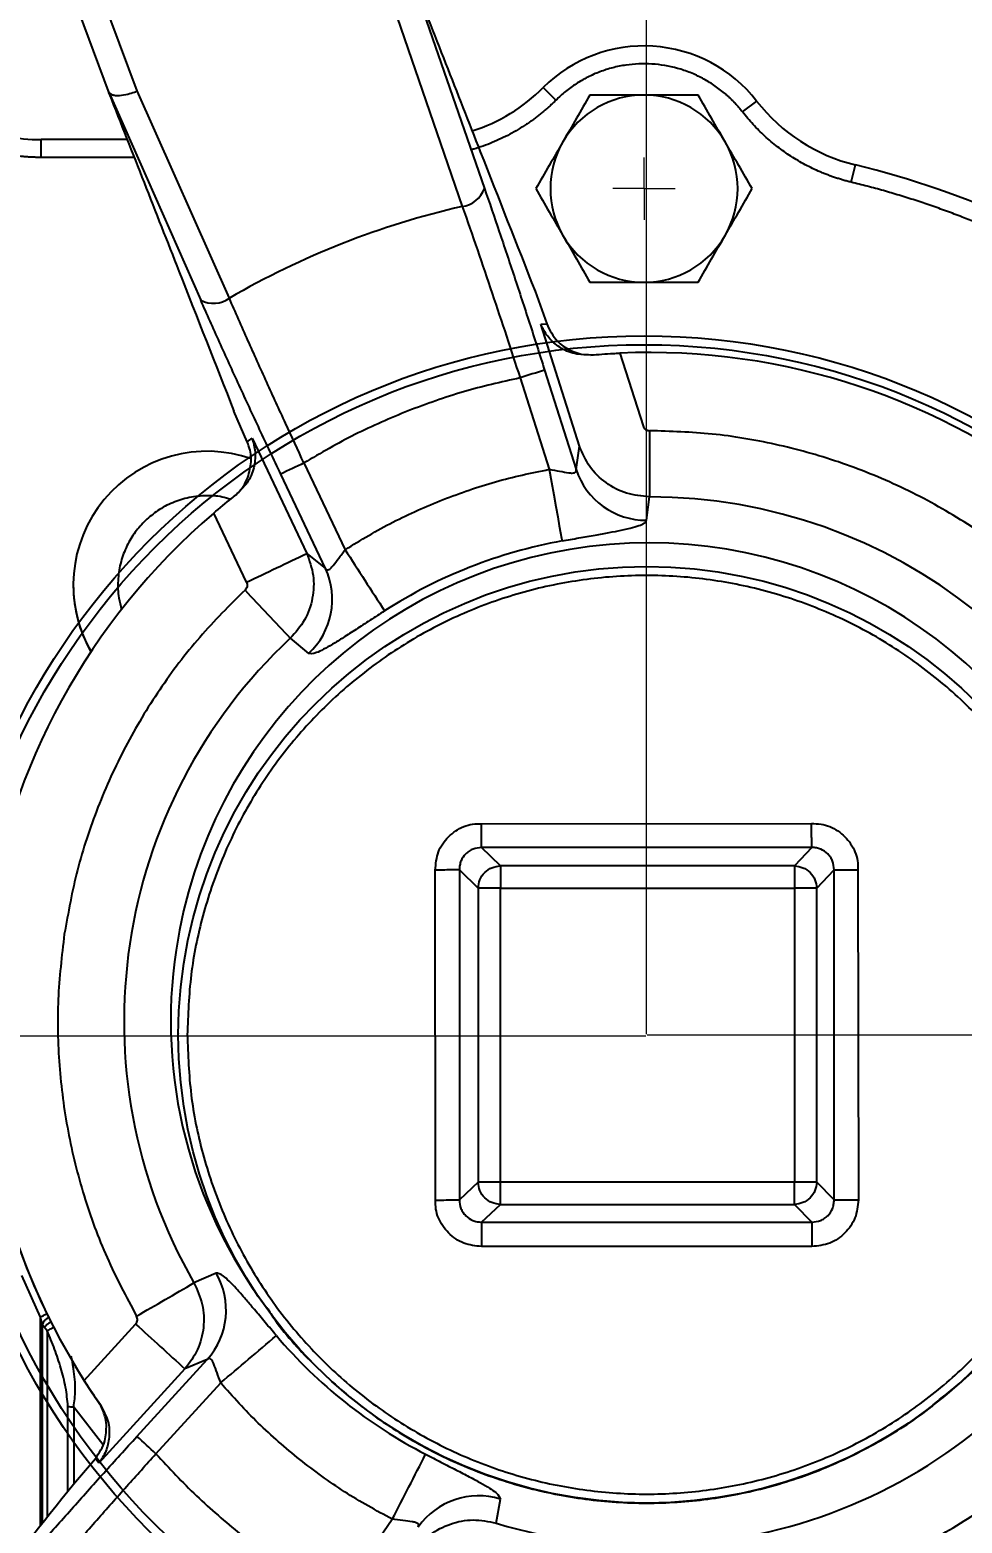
# Model space of a CAD drawing. Header units: millimetres. Extents: x 2136 to 4572, y 748 to 2471.
# Drawn here: x 3046.9 to 3151.4, y 1129.7 to 1297.2 of the extents above; entities that cross this region are included whole.
import ezdxf

# ---------------------------------------------------------------- set-up
doc = ezdxf.new("R2010")
doc.units = ezdxf.units.MM
doc.layers.add('10', color=7, linetype='Continuous', lineweight=0)
doc.layers.add('AM_5', color=3, linetype='Continuous', lineweight=25)
doc.styles.add('SLDTEXTSTYLE1', font='txt.shx', dxfattribs={"width": 0.7, "bigfont": 'gbcbig.shx'})
doc.dimstyles.new('SLDDIMSTYLE12$0', dxfattribs={"dimtxt": 12, "dimasz": 10, "dimexe": 0, "dimexo": 0.0625, "dimgap": 0.875, "dimtad": 1, "dimdec": 1, "dimlfac": 1.8, "dimrnd": 1e-09, "dimzin": 12, "dimdsep": 46, "dimtxsty": 'SLDTEXTSTYLE1', "dimcen": 0.09, "dimdle": 8.16, "dimclrd": 3, "dimclre": 3, "dimadec": 0, "dimazin": 3, "dimtfac": 1, "dimtdec": 1, "dimtofl": 0, "dimtmove": 0, "dimatfit": 3, "dimfxl": 0, "dimfrac": 2, "dimtolj": 1, "dimlwd": 5, "dimlwe": 5, "dimarcsym": 0})
doc.dimstyles.new('SLDDIMSTYLE12$3', dxfattribs={"dimtxt": 12, "dimasz": 10, "dimexe": 0, "dimexo": 0.0625, "dimgap": 0.875, "dimtad": 1, "dimdec": 1, "dimlfac": 1.8, "dimrnd": 1e-09, "dimzin": 12, "dimdsep": 46, "dimtxsty": 'SLDTEXTSTYLE1', "dimcen": 0.09, "dimdle": 8.16, "dimclrd": 3, "dimclre": 3, "dimadec": 0, "dimazin": 3, "dimtfac": 1, "dimtdec": 1, "dimtofl": 0, "dimtmove": 0, "dimatfit": 3, "dimfxl": 0, "dimfrac": 2, "dimtolj": 1, "dimlwd": 5, "dimlwe": 5, "dimarcsym": 0})

# ---------------------------------------------------------------- blocks, each defined once
blk = doc.blocks.new('SW_CENTERMARKSYMBOL_27')
at = {"layer": '10', "color": 0}
for p, q in [((0, 0.5), (0, 0.7)), ((0, 0), (0, 0.5)), ((-0.5, 0), (-0.7, 0)), ((0, 0), (-0.5, 0)), ((0, 0), (0, -0.5)), ((0, 0), (0.5, 0)), ((0.5, 0), (0.7, 0)), ((0, -0.5), (0, -0.7))]:
    blk.add_line(p, q, dxfattribs=at)
blk = doc.blocks.new('*D70')
at = {"layer": 'AM_5', "color": 3, "linetype": 'Continuous', "lineweight": 5, "transparency": 16777216}
for p, q in [((2993.25, 1219.01), (2993.25, 1368.83)), ((3106.03, 1368.83), (3003.25, 1368.83))]:
    blk.add_line(p, q, dxfattribs=at)
at = {"layer": 'AM_5', "color": 3, "lineweight": 5, "transparency": 16777216}
blk.add_line((3116.03, 1184.54), (3116.03, 1368.83), dxfattribs=at)
at = {"layer": 'AM_5', "color": 3, "transparency": 16777216}
for points in [[(3003.25, 1370.49), (3003.25, 1367.16), (2993.25, 1368.83)], [(3106.03, 1370.49), (3106.03, 1367.16), (3116.03, 1368.83)]]:
    blk.add_solid(points, dxfattribs=at)
at = {"layer": 'Defpoints', "color": 0, "transparency": 16777216}
for p in [(2993.25, 1368.83), (2993.25, 1218.94), (3116.03, 1184.48)]:
    blk.add_point(p, dxfattribs=at)
at = {"layer": 'AM_5', "color": 0, "transparency": 16777216, "insert": (3054.64, 1375.7), "char_height": 12, "attachment_point": 5, "style": 'SLDTEXTSTYLE1'}
blk.add_mtext('\\A1;123', dxfattribs=at)
blk = doc.blocks.new('*D71')
at = {"layer": 'AM_5', "color": 3, "lineweight": 5, "transparency": 16777216}
blk.add_line((3116.01, 1184.98), (3116.01, 1368.08), dxfattribs=at)
at = {"layer": 'AM_5', "color": 3, "linetype": 'Continuous', "lineweight": 5, "transparency": 16777216}
for p, q in [((3126.01, 1368.08), (3283.25, 1368.08)), ((3293.25, 1258.77), (3293.25, 1368.08))]:
    blk.add_line(p, q, dxfattribs=at)
at = {"layer": 'AM_5', "color": 3, "transparency": 16777216}
for points in [[(3126.01, 1369.74), (3126.01, 1366.41), (3116.01, 1368.08)], [(3283.25, 1369.74), (3283.25, 1366.41), (3293.25, 1368.08)]]:
    blk.add_solid(points, dxfattribs=at)
at = {"layer": 'Defpoints', "color": 0, "transparency": 16777216}
for p in [(3293.25, 1368.08), (3293.25, 1258.71), (3116.01, 1184.92)]:
    blk.add_point(p, dxfattribs=at)
at = {"layer": 'AM_5', "color": 0, "transparency": 16777216, "insert": (3204.63, 1374.95), "char_height": 12, "attachment_point": 5, "style": 'SLDTEXTSTYLE1'}
blk.add_mtext('\\A1;178', dxfattribs=at)
blk = doc.blocks.new('*D52')
at = {"layer": 'AM_5', "color": 3, "lineweight": 5, "transparency": 16777216}
blk.add_line((3409.23, 1301.92), (3440.47, 1301.92), dxfattribs=at)
at = {"layer": 'AM_5', "color": 3, "linetype": 'Continuous', "lineweight": 5, "transparency": 16777216}
for p, q in [((3440.47, 1291.92), (3440.47, 1194.48)), ((3116.09, 1184.48), (3440.47, 1184.48))]:
    blk.add_line(p, q, dxfattribs=at)
at = {"layer": 'AM_5', "color": 3, "transparency": 16777216}
for points in [[(3438.81, 1291.92), (3442.14, 1291.92), (3440.47, 1301.92)], [(3438.81, 1194.48), (3442.14, 1194.48), (3440.47, 1184.48)]]:
    blk.add_solid(points, dxfattribs=at)
at = {"layer": 'Defpoints', "color": 0, "transparency": 16777216}
for p in [(3409.16, 1301.92), (3116.03, 1184.48), (3440.47, 1184.48)]:
    blk.add_point(p, dxfattribs=at)
at = {"layer": 'AM_5', "color": 0, "transparency": 16777216, "insert": (3433.6, 1243.2), "char_height": 12, "attachment_point": 5, "rotation": 90, "style": 'SLDTEXTSTYLE1'}
blk.add_mtext('\\A1;115', dxfattribs=at)
blk = doc.blocks.new('*D74')
at = {"layer": 'AM_5', "color": 3, "lineweight": 5, "transparency": 16777216}
blk.add_line((3115.95, 1184.34), (2927.96, 1184.34), dxfattribs=at)
at = {"layer": 'AM_5', "color": 3, "linetype": 'Continuous', "lineweight": 5, "transparency": 16777216}
for p, q in [((2927.96, 1174.34), (2927.96, 952.73)), ((3070.2, 942.73), (2927.96, 942.73))]:
    blk.add_line(p, q, dxfattribs=at)
at = {"layer": 'AM_5', "color": 3, "transparency": 16777216}
for points in [[(2926.29, 1174.34), (2929.62, 1174.34), (2927.96, 1184.34)], [(2926.29, 952.73), (2929.62, 952.73), (2927.96, 942.73)]]:
    blk.add_solid(points, dxfattribs=at)
at = {"layer": 'Defpoints', "color": 0, "transparency": 16777216}
for p in [(3116.01, 1184.34), (2927.96, 942.73), (3070.27, 942.73)]:
    blk.add_point(p, dxfattribs=at)
at = {"layer": 'AM_5', "color": 0, "transparency": 16777216, "insert": (2921.08, 1010.01), "char_height": 12, "attachment_point": 5, "rotation": 90, "style": 'SLDTEXTSTYLE1'}
blk.add_mtext('\\A1;245', dxfattribs=at)
blk = doc.blocks.new('*D49')
at = {"layer": 'AM_5', "color": 3, "linetype": 'Continuous', "lineweight": 5, "transparency": 16777216}
blk.add_line((3262.45, 1353.18), (3236.64, 1321.13), dxfattribs=at)
at = {"layer": 'AM_5', "color": 3, "lineweight": 5, "transparency": 16777216}
for p, q in [((3183.23, 1254.93), (3183.41, 1254.93)), ((3183.32, 1254.84), (3183.32, 1255.02))]:
    blk.add_line(p, q, dxfattribs=at)
at = {"layer": 'AM_5', "color": 3, "transparency": 16777216}
blk.add_solid([(3235.34, 1322.18), (3237.93, 1320.09), (3230.36, 1313.34)], dxfattribs=at)
at = {"layer": 'Defpoints', "color": 0, "transparency": 16777216}
for p in [(3230.36, 1313.34), (3136.28, 1196.52)]:
    blk.add_point(p, dxfattribs=at)
at = {"layer": 'AM_5', "color": 0, "transparency": 16777216, "insert": (3247.32, 1345.36), "char_height": 12, "attachment_point": 5, "rotation": 51.1543, "style": 'SLDTEXTSTYLE1'}
blk.add_mtext('\\A1;%%C420', dxfattribs=at)

msp = doc.modelspace()

# ---------------------------------------------------------------- linework, layer by layer
at = {"color": 7, "linetype": 'Continuous', "lineweight": 25}
for p, q in [((3058.924, 1290.309), (3046.987, 1322.31)), ((3046.785, 1314.169), (3055.783, 1289.966)), ((3089.509, 1303.473), (3097.847, 1279.368)), ((3087.071, 1301.399), (3095.358, 1277.356)), ((3055.722, 1290.16), (3066.052, 1266.84)), ((3069.248, 1267.068), (3058.924, 1290.309)), ((3105.851, 1289.267), (3104.439, 1290.684)), ((3126.784, 1287.946), (3128.363, 1289.174)), ((3048.145, 1282.851), (3048.145, 1284.851)), ((3057.793, 1284.851), (3048.145, 1284.851)), ((3058.579, 1282.851), (3048.145, 1282.851)), ((3138.962, 1280.073), (3139.434, 1282.016)), ((3103.52, 1267.861), (3104.825, 1264.18)), ((3104.157, 1264.145), (3104.825, 1264.18)), ((3108.493, 1250.491), (3104.157, 1264.145)), ((3107.803, 1261.078), (3108.693, 1260.806)), ((3108.693, 1260.806), (3108.698, 1260.807)), ((3108.698, 1260.807), (3110.147, 1260.715)), ((3113.034, 1260.907), (3115.628, 1252.742)), ((3101.838, 1258.134), (3105.095, 1247.881)), ((3104.589, 1259.002), (3108.13, 1247.849)), ((3071.256, 1250.951), (3069.759, 1254.403)), ((3071.256, 1250.951), (3071.788, 1251.39)), ((3071.788, 1251.39), (3077.931, 1238.449)), ((3108.13, 1247.849), (3108.493, 1250.491)), ((3077.614, 1248.59), (3082.228, 1238.871)), ((3070.994, 1246.271), (3070.997, 1246.274)), ((3070.997, 1246.274), (3071.324, 1246.963)), ((3080.025, 1236.775), (3075.008, 1247.346)), ((3116.022, 1242.164), (3116.338, 1244.797)), ((3071.168, 1235.224), (3067.494, 1242.963)), ((3077.931, 1238.449), (3080.025, 1236.775)), ((3051.755, 1234.942), (3051.755, 1234.893)), ((3076.077, 1228.934), (3078.131, 1227.235)), ((3097.521, 1208.141), (3134.492, 1208.154)), ((3099.632, 1203.41), (3097.521, 1205.478)), ((3134.555, 1205.478), (3097.521, 1205.478)), ((3134.555, 1205.478), (3132.607, 1203.41)), ((3092.374, 1165.952), (3092.339, 1202.925)), ((3095.035, 1202.991), (3097.145, 1200.924)), ((3095.035, 1202.991), (3095.035, 1165.957)), ((3132.607, 1203.41), (3099.632, 1203.41)), ((3135.096, 1200.924), (3137.04, 1202.987)), ((3137.04, 1165.961), (3137.04, 1202.987)), ((3139.702, 1202.981), (3139.777, 1165.956)), ((3097.145, 1200.924), (3097.145, 1167.949)), ((3099.632, 1167.954), (3099.632, 1200.929)), ((3099.632, 1200.929), (3132.607, 1200.929)), ((3132.607, 1200.929), (3132.607, 1167.954)), ((3135.096, 1167.949), (3135.096, 1200.924)), ((3063.528, 1184.61), (3063.528, 1184.602)), ((3097.145, 1167.949), (3095.035, 1165.957)), ((3132.607, 1167.954), (3099.632, 1167.954)), ((3137.04, 1165.961), (3135.096, 1167.949)), ((3097.526, 1163.473), (3099.632, 1165.46)), ((3099.632, 1165.46), (3132.607, 1165.46)), ((3132.607, 1165.46), (3134.551, 1163.473)), ((3097.526, 1163.473), (3134.551, 1163.473)), ((3134.551, 1160.73), (3097.526, 1160.73)), ((3048.067, 1152.81), (3045.985, 1157.47)), ((3067.755, 1157.76), (3065.282, 1156.656)), ((3048.067, 1152.78), (3048.067, 1152.81)), ((3048.076, 1152.777), (3048.067, 1152.81)), ((3048.515, 1151.664), (3048.317, 1151.945)), ((3052.973, 1145.722), (3058.745, 1152.048)), ((3048.816, 1151.28), (3048.515, 1151.664)), ((3064.275, 1147.017), (3054.621, 1136.439)), ((3058.891, 1139.442), (3066.779, 1148.085)), ((3066.779, 1148.085), (3064.275, 1147.017)), ((3061.023, 1137.502), (3068.275, 1145.449)), ((3055.054, 1138.521), (3051.803, 1142.739)), ((3054.572, 1143.3), (3054.795, 1142.993)), ((3055.352, 1141.508), (3055.349, 1141.511)), ((3055.463, 1140.755), (3055.352, 1141.508)), ((3051.79, 1134.108), (3054.233, 1136.969)), ((3054.621, 1136.439), (3054.233, 1136.969)), ((3099.15, 1129.721), (3099.63, 1132.41)), ((3081.401, 1121.296), (3087.511, 1130.151))]:
    msp.add_line(p, q, dxfattribs=at)
at = {"color": 7, "linetype": 'Continuous', "lineweight": 25, "flags": 128}
for points in [[(3116.349, 1252.211), (3116.347, 1250.876), (3116.345, 1249.585), (3116.343, 1248.378), (3116.341, 1247.294), (3116.34, 1246.367), (3116.339, 1245.628), (3116.338, 1245.099), (3116.338, 1244.797)], [(3105.095, 1247.881), (3105.356, 1246.435), (3105.608, 1245.035), (3105.845, 1243.727), (3106.057, 1242.552), (3106.239, 1241.548), (3106.384, 1240.746), (3106.488, 1240.173), (3106.547, 1239.846)], [(3099.632, 1203.41), (3099.632, 1203.323), (3099.632, 1203.154), (3099.632, 1202.911), (3099.632, 1202.601), (3099.632, 1202.235), (3099.632, 1201.825), (3099.632, 1201.385), (3099.632, 1200.929)], [(3132.607, 1203.41), (3132.607, 1203.323), (3132.607, 1203.154), (3132.607, 1202.911), (3132.607, 1202.601), (3132.607, 1202.235), (3132.607, 1201.825), (3132.607, 1201.385), (3132.607, 1200.929)], [(3099.632, 1165.46), (3099.632, 1165.547), (3099.632, 1165.716), (3099.632, 1165.96), (3099.632, 1166.271), (3099.632, 1166.639), (3099.632, 1167.052), (3099.632, 1167.495), (3099.632, 1167.954)], [(3132.607, 1165.46), (3132.607, 1165.547), (3132.607, 1165.716), (3132.607, 1165.96), (3132.607, 1166.271), (3132.607, 1166.639), (3132.607, 1167.052), (3132.607, 1167.495), (3132.607, 1167.954)], [(3097.526, 1163.473), (3097.526, 1163.377), (3097.526, 1163.192), (3097.526, 1162.924), (3097.526, 1162.581), (3097.526, 1162.176), (3097.526, 1161.722), (3097.526, 1161.234), (3097.526, 1160.73)], [(3134.551, 1163.473), (3134.551, 1163.377), (3134.551, 1163.192), (3134.551, 1162.924), (3134.551, 1162.581), (3134.551, 1162.176), (3134.551, 1161.722), (3134.551, 1161.234), (3134.551, 1160.73)], [(3048.067, 1129.452), (3048.067, 1133.044), (3048.067, 1138.096), (3048.067, 1143.085), (3048.067, 1147.988), (3048.067, 1152.78)], [(3048.317, 1129.765), (3048.317, 1132.493), (3048.317, 1137.466), (3048.317, 1142.382), (3048.317, 1147.216), (3048.317, 1151.945)], [(3048.816, 1151.28), (3048.816, 1146.388), (3048.816, 1141.386), (3048.816, 1136.301), (3048.816, 1131.159), (3048.816, 1130.384)], [(3051.149, 1133.323), (3051.149, 1137.879), (3051.149, 1142.812)], [(3051.803, 1142.739), (3051.803, 1137.828), (3051.803, 1134.134)]]:
    msp.add_lwpolyline(points, dxfattribs=at)
at = {"color": 7, "linetype": 'Continuous', "lineweight": 25}
for centre, radius in [((3115.733, 1184.351), 78.5), ((3115.733, 1184.351), 77.5), ((3116.028, 1184.477), 52.5)]:
    msp.add_circle(centre, radius, dxfattribs=at)
for centre, radius, start, end in [((3115.733, 1279.351), 16, 37.87388, 134.90053), ((3048.145, 1304.851), 20, 225.09947, 270), ((3090.321, 1304.851), 20, 287.88408, 314.90053), ((3115.733, 1279.351), 10.5, 90, 150), ((3115.733, 1279.351), 10.5, 30, 90), ((3144.15, 1301.452), 20, 217.87388, 256.35965), ((3115.733, 1279.351), 10.5, 150, 210), ((3115.733, 1279.351), 10.5, 330, 30), ((3115.733, 1184.351), 100.5, 54.37065, 76.35965), ((3094.964, 1280.389), 3.058, 277.39752, 340.49784), ((3116.254, 1186.045), 93.672, 102.88972, 120.12054), ((3115.733, 1279.351), 10.5, 210, 270), ((3115.733, 1279.351), 10.5, 270, 330), ((3067.463, 1269.564), 3.068, 242.60529, 305.56074), ((3116.254, 1185.977), 75, 10.54851, 92.46086), ((3225.112, 871.938), 405.394, 107.29542, 107.70302), ((3066.755, 1234.904), 15, 70.68701, 209.89018), ((3261.54, 859.708), 430.183, 115.31225, 115.69693), ((3115.991, 1250.441), 8.277, 198.25, 270.21482), ((3116.254, 1185.988), 58.809, 13.09228, 89.91829), ((3116.254, 1185.977), 75, 130.5515, 212.46111), ((3116.254, 1186.068), 53.574, 308.26934, 171.50515), ((3116.254, 1186.051), 54.664, 100.22856, 122.78193), ((2594.261, 2244.151), 1115.963, 295.299462, 295.684155), ((5074.817, 2520.118), 2368.967, 212.741266, 212.938789), ((3072.507, 1233.31), 8.279, 312.79782, 24.74766), ((3066.755, 1234.855), 15, 179.85416, 209.77464), ((4319.376, 2400.139), 1708.073, 223.040922, 223.289717), ((3116.254, 1185.988), 58.809, 133.09211, 209.9183), ((3099.093, 835.393), 365.536, 89.91553, 90.30529), ((3133.152, 841.142), 359.787, 89.69056, 90.08686), ((3116.254, 1186.068), 53.574, 171.50512, 216.90515), ((3116.254, 1185.964), 75, 179.85416, 214.67082), ((3099.093, 802.418), 365.536, 89.91553, 90.30529), ((3133.152, 808.167), 359.787, 89.69056, 90.08686), ((3139.177, 1561.722), 395.766, 269.69056, 270.08686), ((3060.605, 1153.595), 8.275, 318.25455, 30.22182), ((2380.503, 2334.805), 1362.702, 299.853963, 300.166528), ((3116.254, 1185.988), 58.81, 253.09221, 329.91815), ((3047.67, 1151.72), 1.132, 68.96163, 69.4452), ((3969.44, 2147.596), 1349.252, 227.54871, 227.866183), ((1967.4, 2449.447), 1706.557, 310.172067, 310.447019), ((3116.254, 1186.051), 54.664, 220.22866, 242.78205), ((3116.254, 1185.977), 75, 250.55137, 332.45778), ((2709.848, 753.779), 520.16, 47.53594, 47.85337), ((543.99, 2440.246), 2861.092, 332.748286, 332.912361), ((3097.181, 1124.503), 8.278, 72.79245, 144.73438)]:
    msp.add_arc(centre, radius, start, end, dxfattribs=at)
for points, knots in [([(3115.821, 1015.745), (3118.381, 1015.77), (3121.962, 1015.805), (3127.231, 1016.084), (3131.695, 1016.419), (3137.012, 1016.985), (3142.581, 1017.758), (3148.394, 1018.768), (3154.365, 1020.024), (3160.441, 1021.535), (3166.579, 1023.305), (3172.744, 1025.34), (3178.908, 1027.639), (3185.045, 1030.204), (3191.133, 1033.035), (3197.152, 1036.128), (3203.085, 1039.483), (3208.914, 1043.095), (3214.624, 1046.961), (3220.2, 1051.075), (3225.627, 1055.432), (3230.893, 1060.026), (3235.984, 1064.851), (3240.889, 1069.899), (3245.596, 1075.161), (3250.093, 1080.631), (3254.372, 1086.3), (3258.42, 1092.157), (3262.23, 1098.194), (3265.792, 1104.399), (3269.097, 1110.764), (3272.138, 1117.277), (3274.907, 1123.926), (3277.397, 1130.7), (3279.603, 1137.588), (3281.517, 1144.577), (3283.136, 1151.654), (3284.454, 1158.808), (3285.467, 1166.025), (3286.171, 1173.292), (3286.564, 1180.596), (3286.643, 1187.924), (3286.406, 1195.262), (3285.852, 1202.597), (3284.979, 1209.915), (3283.789, 1217.202), (3282.281, 1224.444), (3280.456, 1231.629), (3278.316, 1238.742), (3275.862, 1245.769), (3273.097, 1252.698), (3270.024, 1259.514), (3266.647, 1266.205), (3262.969, 1272.757), (3258.996, 1279.157), (3254.731, 1285.392), (3250.18, 1291.45), (3245.348, 1297.318), (3240.241, 1302.985), (3234.864, 1308.437), (3229.417, 1313.485), (3223.944, 1318.137), (3218.486, 1322.407), (3212.861, 1326.449), (3207.079, 1330.257), (3201.152, 1333.826), (3195.089, 1337.148), (3188.904, 1340.218), (3182.607, 1343.031), (3176.213, 1345.583), (3169.738, 1347.869), (3163.2, 1349.886), (3156.625, 1351.628), (3150.053, 1353.093), (3143.559, 1354.274), (3137.269, 1355.172), (3131.746, 1355.755), (3126.863, 1356.123), (3122.039, 1356.362), (3116.064, 1356.479), (3110.547, 1356.369), (3105.278, 1356.097), (3100.814, 1355.76), (3095.498, 1355.195), (3089.929, 1354.421), (3084.115, 1353.411), (3078.144, 1352.155), (3072.068, 1350.645), (3065.93, 1348.874), (3059.765, 1346.84), (3053.601, 1344.54), (3047.465, 1341.975), (3041.376, 1339.145), (3035.357, 1336.051), (3029.424, 1332.696), (3023.595, 1329.084), (3017.885, 1325.219), (3012.31, 1321.105), (3006.882, 1316.747), (3001.617, 1312.153), (2996.525, 1307.329), (2991.621, 1302.281), (2986.914, 1297.018), (2982.416, 1291.548), (2978.138, 1285.88), (2974.089, 1280.023), (2970.279, 1273.986), (2966.718, 1267.78), (2963.413, 1261.415), (2960.37, 1254.903), (2957.608, 1248.252), (2955.271, 1241.97), (2953.993, 1237.865), (2953.429, 1236.056)], [0, 0, 0, 0, 0.01020738, 0.01427401, 0.02103699, 0.02805607, 0.03558666, 0.0434511, 0.05157826, 0.05991132, 0.06840986, 0.07704394, 0.08579098, 0.09463359, 0.10355821, 0.11255405, 0.12161242, 0.13072624, 0.1398897, 0.14909794, 0.15834689, 0.16763314, 0.17695375, 0.18630622, 0.19568842, 0.20509849, 0.21453484, 0.22399606, 0.23348097, 0.24298851, 0.25251779, 0.26206801, 0.27163852, 0.28122873, 0.29083816, 0.30046642, 0.31011319, 0.31977821, 0.32946132, 0.33916239, 0.34888138, 0.35861831, 0.36837328, 0.37814642, 0.38793798, 0.39774825, 0.40757761, 0.41742653, 0.42729557, 0.4371854, 0.4470968, 0.45703069, 0.46698816, 0.47697044, 0.48697902, 0.49701559, 0.50708218, 0.51718117, 0.52731537, 0.53748817, 0.54770366, 0.5569145, 0.56612256, 0.57532659, 0.5845258, 0.59371913, 0.60290519, 0.61208206, 0.62124705, 0.63039624, 0.63952364, 0.64861966, 0.65766788, 0.66663751, 0.67546331, 0.68397889, 0.69196332, 0.69760555, 0.70350123, 0.71121989, 0.72142727, 0.72549391, 0.73225688, 0.73927596, 0.74680655, 0.754671, 0.76279816, 0.77113122, 0.77962976, 0.78826384, 0.79701087, 0.80585349, 0.81477811, 0.82377394, 0.83283231, 0.84194614, 0.85110959, 0.86031783, 0.86956679, 0.87885303, 0.88817364, 0.89752611, 0.90690831, 0.91631839, 0.92575473, 0.93521596, 0.94470086, 0.95420841, 0.96373768, 0.97328791, 0.98285841, 0.99244862, 1, 1, 1, 1]), ([(3116.637, 1336.434), (3119.038, 1336.397), (3122.396, 1336.345), (3127.339, 1336.041), (3131.529, 1335.684), (3136.516, 1335.093), (3141.737, 1334.293), (3147.183, 1333.255), (3152.771, 1331.972), (3158.45, 1330.433), (3164.178, 1328.635), (3169.922, 1326.575), (3175.652, 1324.251), (3181.344, 1321.663), (3186.976, 1318.813), (3192.528, 1315.703), (3197.981, 1312.336), (3203.318, 1308.717), (3208.524, 1304.85), (3213.583, 1300.742), (3218.481, 1296.397), (3223.204, 1291.825), (3227.74, 1287.031), (3232.076, 1282.026), (3236.201, 1276.816), (3240.103, 1271.413), (3243.772, 1265.826), (3247.199, 1260.065), (3250.373, 1254.141), (3253.287, 1248.066), (3255.932, 1241.851), (3258.3, 1235.509), (3260.384, 1229.052), (3262.179, 1222.492), (3263.679, 1215.844), (3264.877, 1209.12), (3265.774, 1202.335), (3266.35, 1195.501), (3266.624, 1189.434), (3266.572, 1185.65), (3266.552, 1184.157)], [0, 0, 0, 0, 0.0302952, 0.0423856, 0.0624901, 0.08336, 0.1057536, 0.1291426, 0.1533151, 0.1781023, 0.2033838, 0.2290707, 0.2550958, 0.2814075, 0.3079654, 0.3347376, 0.3616982, 0.3888263, 0.4161047, 0.4435189, 0.4710571, 0.4987089, 0.526466, 0.5543209, 0.5822674, 0.6103001, 0.6384144, 0.6666062, 0.6948723, 0.7232096, 0.7516156, 0.7800883, 0.8086258, 0.8372268, 0.86589, 0.8946146, 0.9234, 0.9522458, 0.9811519, 1, 1, 1, 1]), ([(3089.597, 1303.289), (3092.188, 1296.695), (3096.816, 1284.92), (3101.471, 1273.074), (3103.52, 1267.861)], [0, 0, 0, 0, 0.5600004, 1, 1, 1, 1]), ([(3126.784, 1287.946), (3126.708, 1288.042), (3126.557, 1288.234), (3126.32, 1288.514), (3126.077, 1288.787), (3125.827, 1289.054), (3125.57, 1289.314), (3125.306, 1289.568), (3125.036, 1289.815), (3124.473, 1290.302), (3123.577, 1290.98), (3122.29, 1291.75), (3120.928, 1292.381), (3119.055, 1293.013), (3116.622, 1293.426), (3114.156, 1293.322), (3112.218, 1292.931), (3110.788, 1292.477), (3109.414, 1291.874), (3108.334, 1291.253), (3107.518, 1290.696), (3106.937, 1290.25), (3106.378, 1289.777), (3106.026, 1289.437), (3105.851, 1289.267)], [0, 0, 0, 0, 0.0154933, 0.0309554, 0.046397, 0.0618287, 0.077261, 0.0927047, 0.1081703, 0.1236683, 0.1868802, 0.2501141, 0.3133259, 0.3765598, 0.5000052, 0.6234506, 0.6866624, 0.7498963, 0.8131082, 0.8763421, 0.9072949, 0.9381656, 0.9690389, 1, 1, 1, 1]), ([(3048.145, 1282.851), (3047.986, 1282.852), (3047.67, 1282.854), (3047.195, 1282.87), (3046.722, 1282.895), (3046.249, 1282.931), (3045.778, 1282.976), (3045.308, 1283.033), (3044.838, 1283.099), (3044.37, 1283.175), (3043.346, 1283.365), (3041.781, 1283.753), (3039.73, 1284.485), (3037.759, 1285.415), (3036.269, 1286.309), (3035.207, 1287.05), (3034.526, 1287.565), (3033.867, 1288.106), (3033.227, 1288.671), (3032.819, 1289.069), (3032.615, 1289.267)], [0, 0, 0, 0, 0.0275711, 0.0550982, 0.0825939, 0.1100712, 0.1375428, 0.1650215, 0.1925203, 0.2200518, 0.247629, 0.3738018, 0.5000053, 0.6261781, 0.7523816, 0.8019752, 0.8514591, 0.9009079, 0.9503966, 1, 1, 1, 1]), ([(3055.783, 1289.966), (3055.769, 1290.001), (3055.741, 1290.075), (3055.715, 1290.147), (3055.71, 1290.173), (3055.714, 1290.172), (3055.721, 1290.163), (3055.722, 1290.16)], [0, 0, 0, 0, 0.3325712, 0.6879646, 0.8313814, 0.949784, 1, 1, 1, 1]), ([(3055.722, 1290.16), (3055.836, 1290.054), (3056.011, 1289.89), (3056.475, 1289.804), (3057.034, 1289.789), (3057.776, 1289.905), (3058.441, 1290.115), (3058.787, 1290.25), (3058.889, 1290.294), (3058.924, 1290.309)], [0, 0, 0, 0, 0.2389954, 0.3678324, 0.4996781, 0.7489725, 0.9246805, 0.9739408, 1, 1, 1, 1]), ([(3055.783, 1289.966), (3058.384, 1283.347), (3063.029, 1271.527), (3067.703, 1259.635), (3069.759, 1254.403)], [0, 0, 0, 0, 0.5600002, 1, 1, 1, 1]), ([(3105.851, 1289.267), (3105.738, 1289.156), (3105.512, 1288.934), (3105.165, 1288.611), (3104.812, 1288.294), (3104.452, 1287.986), (3104.086, 1287.686), (3103.713, 1287.394), (3103.334, 1287.109), (3102.948, 1286.833), (3102.088, 1286.244), (3100.707, 1285.415), (3098.736, 1284.485), (3097.263, 1283.959), (3096.459, 1283.724), (3096.351, 1283.693)], [0, 0, 0, 0, 0.02757114, 0.05509819, 0.08259394, 0.11007119, 0.13754276, 0.16502151, 0.19252027, 0.22005184, 0.24762897, 0.37380182, 0.50000528, 0.62617812, 0.64570378, 0.64570378, 0.64570378, 0.64570378]), ([(3109.671, 1289.851), (3109.17, 1288.983), (3108.667, 1288.112), (3107.657, 1286.363), (3107.15, 1285.484), (3106.64, 1284.601)], [0, 0, 0, 0, 0.5, 0.5, 1, 1, 1, 1]), ([(3115.733, 1289.851), (3114.713, 1289.851), (3113.698, 1289.851), (3111.678, 1289.851), (3110.673, 1289.851), (3109.671, 1289.851)], [0, 0, 0, 0, 0.5, 0.5, 1, 1, 1, 1]), ([(3121.795, 1289.851), (3120.793, 1289.851), (3119.787, 1289.851), (3117.768, 1289.851), (3116.753, 1289.851), (3115.733, 1289.851)], [0, 0, 0, 0, 0.5, 0.5, 1, 1, 1, 1]), ([(3124.826, 1284.601), (3124.316, 1285.484), (3123.809, 1286.363), (3122.799, 1288.112), (3122.296, 1288.983), (3121.795, 1289.851)], [0, 0, 0, 0, 0.5, 0.5, 1, 1, 1, 1]), ([(3138.962, 1280.073), (3138.813, 1280.11), (3138.516, 1280.184), (3138.074, 1280.306), (3137.635, 1280.437), (3137.199, 1280.577), (3136.766, 1280.726), (3136.336, 1280.885), (3135.909, 1281.052), (3135.054, 1281.408), (3133.796, 1282.011), (3132.192, 1282.955), (3130.672, 1284.031), (3129.489, 1285.029), (3128.599, 1285.881), (3127.965, 1286.542), (3127.356, 1287.228), (3126.975, 1287.706), (3126.784, 1287.946)], [0, 0, 0, 0, 0.0310762, 0.0621131, 0.0931241, 0.1241227, 0.1551224, 0.1861367, 0.2171792, 0.2482633, 0.3741169, 0.5000067, 0.6258603, 0.75175, 0.8138598, 0.875866, 0.9378767, 1, 1, 1, 1]), ([(3106.64, 1284.601), (3106.13, 1283.717), (3105.622, 1282.839), (3104.612, 1281.089), (3104.11, 1280.219), (3103.609, 1279.351)], [0, 0, 0, 0, 0.5, 0.5, 1, 1, 1, 1]), ([(3127.857, 1279.351), (3127.356, 1280.219), (3126.853, 1281.089), (3125.843, 1282.839), (3125.336, 1283.717), (3124.826, 1284.601)], [0, 0, 0, 0, 0.5, 0.5, 1, 1, 1, 1]), ([(3097.847, 1279.368), (3098.4, 1277.759), (3099.507, 1274.541), (3101.201, 1269.47), (3102.903, 1264.28), (3104.026, 1260.765), (3104.589, 1259.002)], [0, 0, 0, 0, 0.2492462, 0.4987214, 0.7485201, 1, 1, 1, 1]), ([(3103.609, 1279.351), (3104.11, 1278.483), (3104.612, 1277.612), (3105.622, 1275.863), (3106.13, 1274.984), (3106.64, 1274.101)], [0, 0, 0, 0, 0.5, 0.5, 1, 1, 1, 1]), ([(3124.826, 1274.101), (3125.336, 1274.984), (3125.843, 1275.863), (3126.853, 1277.612), (3127.356, 1278.483), (3127.857, 1279.351)], [0, 0, 0, 0, 0.5, 0.5, 1, 1, 1, 1]), ([(3172.373, 1264.937), (3171.386, 1265.631), (3168.499, 1267.582), (3163.594, 1270.53), (3157.583, 1273.603), (3152.9, 1275.607), (3149.648, 1276.834), (3147.893, 1277.459), (3146.128, 1278.05), (3144.353, 1278.608), (3142.566, 1279.131), (3140.77, 1279.623), (3139.565, 1279.923), (3138.962, 1280.073)], [0.65781874, 0.65781874, 0.65781874, 0.65781874, 0.69137704, 0.75475777, 0.81692516, 0.87909753, 0.89638416, 0.91365554, 0.93091785, 0.94817727, 0.96543998, 0.98271217, 1, 1, 1, 1]), ([(3095.358, 1277.356), (3095.922, 1275.743), (3097.028, 1272.576), (3098.691, 1267.676), (3100.294, 1262.872), (3101.331, 1259.692), (3101.838, 1258.134)], [0, 0, 0, 0, 0.2645644, 0.5194287, 0.7645782, 1, 1, 1, 1]), ([(3106.64, 1274.101), (3107.15, 1273.217), (3107.657, 1272.339), (3108.667, 1270.589), (3109.17, 1269.719), (3109.671, 1268.851)], [0, 0, 0, 0, 0.5, 0.5, 1, 1, 1, 1]), ([(3121.795, 1268.851), (3122.296, 1269.719), (3122.799, 1270.589), (3123.809, 1272.339), (3124.316, 1273.217), (3124.826, 1274.101)], [0, 0, 0, 0, 0.5, 0.5, 1, 1, 1, 1]), ([(3109.671, 1268.851), (3110.673, 1268.851), (3111.678, 1268.851), (3113.698, 1268.851), (3114.713, 1268.851), (3115.733, 1268.851)], [0, 0, 0, 0, 0.5, 0.5, 1, 1, 1, 1]), ([(3115.733, 1268.851), (3116.753, 1268.851), (3117.768, 1268.851), (3119.787, 1268.851), (3120.793, 1268.851), (3121.795, 1268.851)], [0, 0, 0, 0, 0.5, 0.5, 1, 1, 1, 1]), ([(3075.008, 1247.346), (3074.217, 1249.02), (3072.64, 1252.355), (3070.346, 1257.313), (3068.128, 1262.177), (3066.744, 1265.286), (3066.052, 1266.84)], [0, 0, 0, 0, 0.2514799, 0.5012785, 0.7507527, 1, 1, 1, 1]), ([(3077.614, 1248.59), (3076.923, 1250.075), (3075.513, 1253.107), (3073.409, 1257.715), (3071.285, 1262.433), (3069.935, 1265.504), (3069.248, 1267.068)], [0, 0, 0, 0, 0.2354209, 0.48057, 0.7354347, 1, 1, 1, 1]), ([(3109.758, 1260.696), (3109.057, 1260.722), (3107.657, 1260.772), (3106.064, 1261.639), (3104.845, 1262.76), (3104.387, 1263.682), (3104.157, 1264.145)], [0, 0, 0, 0, 0.2499493, 0.4997481, 0.749457, 1, 1, 1, 1]), ([(3104.825, 1264.18), (3105.164, 1263.502), (3105.749, 1262.332), (3107.007, 1261.425), (3107.677, 1261.133), (3107.803, 1261.078)], [0, 0, 0, 0, 0.5280154, 0.9113192, 1, 1, 1, 1]), ([(3109.758, 1260.696), (3110.592, 1260.761), (3111.661, 1260.845), (3112.787, 1260.896), (3113.034, 1260.907)], [0, 0, 0, 0, 0.7808444, 1, 1, 1, 1]), ([(3115.628, 1252.742), (3115.659, 1252.668), (3115.721, 1252.52), (3115.894, 1252.35), (3116.109, 1252.233), (3116.268, 1252.218), (3116.349, 1252.211)], [0, 0, 0, 0, 0.2501498, 0.4993715, 0.7492584, 1, 1, 1, 1]), ([(3071.788, 1251.39), (3071.934, 1250.895), (3072.227, 1249.907), (3072.097, 1248.255), (3071.521, 1246.533), (3070.531, 1245.541), (3070.036, 1245.044)], [0, 0, 0, 0, 0.2505534, 0.5002592, 0.7500542, 1, 1, 1, 1]), ([(3071.324, 1246.963), (3071.485, 1247.553), (3071.807, 1248.73), (3071.595, 1250.085), (3071.323, 1250.779), (3071.256, 1250.951)], [0, 0, 0, 0, 0.4303315, 0.858978, 1, 1, 1, 1]), ([(3180.769, 1200.978), (3180.168, 1203.245), (3178.952, 1207.83), (3176.18, 1214.481), (3172.665, 1220.958), (3168.35, 1227.114), (3163.289, 1232.821), (3157.575, 1237.931), (3151.309, 1242.348), (3144.61, 1245.994), (3137.64, 1248.813), (3130.538, 1250.779), (3123.434, 1251.983), (3118.693, 1252.135), (3116.349, 1252.211)], [0, 0, 0, 0, 0.079193, 0.1601594, 0.2427828, 0.3278545, 0.4136411, 0.5, 0.5863536, 0.6721403, 0.7572171, 0.8398354, 0.9208043, 1, 1, 1, 1]), ([(3116.338, 1244.797), (3115.471, 1244.879), (3113.738, 1245.042), (3111.412, 1246.286), (3109.515, 1248.11), (3108.834, 1249.697), (3108.493, 1250.491)], [0, 0, 0, 0, 0.2503671, 0.5005248, 0.7501034, 1, 1, 1, 1]), ([(3105.095, 1247.881), (3105.495, 1247.811), (3106.286, 1247.674), (3107.159, 1247.495), (3107.693, 1247.45), (3107.98, 1247.488), (3108.143, 1247.616), (3108.135, 1247.77), (3108.13, 1247.849)], [0, 0, 0, 0, 0.2616178, 0.5161546, 0.6376198, 0.7555299, 0.8740541, 1, 1, 1, 1]), ([(3069.728, 1244.788), (3070.089, 1245.12), (3070.574, 1245.566), (3070.908, 1246.128), (3070.994, 1246.271)], [0, 0, 0, 0, 0.7449704, 1, 1, 1, 1]), ([(3069.374, 1244.517), (3069.068, 1244.61), (3068.129, 1244.895), (3066.47, 1244.964), (3064.509, 1244.729), (3062.67, 1244.104), (3061.028, 1243.197), (3060.124, 1242.382), (3059.684, 1241.986)], [0, 0, 0, 0, 0.09132221, 0.2798441, 0.46836599, 0.65326485, 0.83131816, 1, 1, 1, 1]), ([(3067.494, 1242.963), (3068.173, 1243.533), (3069.042, 1244.263), (3069.857, 1244.904), (3070.036, 1245.044)], [0, 0, 0, 0, 0.7808005, 1, 1, 1, 1]), ([(3059.684, 1241.986), (3059.296, 1241.557), (3058.5, 1240.676), (3057.606, 1239.082), (3056.979, 1237.301), (3056.713, 1235.399), (3056.763, 1233.655), (3057.056, 1232.607), (3057.176, 1232.177)], [0, 0, 0, 0, 0.1629563, 0.3344814, 0.5122355, 0.6932761, 0.8743167, 1, 1, 1, 1]), ([(3106.547, 1239.846), (3107.182, 1239.96), (3108.467, 1240.19), (3110.254, 1240.506), (3111.857, 1240.791), (3113.292, 1241.068), (3114.502, 1241.346), (3115.361, 1241.624), (3115.899, 1241.895), (3115.98, 1242.073), (3116.022, 1242.164)], [0, 0, 0, 0, 0.1222892, 0.2475486, 0.3637592, 0.4805658, 0.6189284, 0.7530679, 0.8736947, 1, 1, 1, 1]), ([(3077.931, 1238.449), (3078.222, 1237.64), (3078.805, 1236.019), (3078.666, 1233.396), (3077.816, 1230.894), (3076.658, 1229.588), (3076.077, 1228.934)], [0, 0, 0, 0, 0.248705, 0.4981896, 0.7483774, 1, 1, 1, 1]), ([(3080.025, 1236.775), (3080.076, 1236.715), (3080.176, 1236.597), (3080.383, 1236.614), (3080.619, 1236.782), (3080.979, 1237.179), (3081.497, 1237.905), (3081.982, 1238.546), (3082.228, 1238.871)], [0, 0, 0, 0, 0.1251651, 0.2440023, 0.362149, 0.4834229, 0.7377951, 1, 1, 1, 1]), ([(3071.003, 1234.344), (3069.268, 1232.613), (3065.785, 1229.139), (3061.32, 1223.212), (3057.481, 1216.832), (3054.409, 1210.05), (3052.065, 1203.01), (3051.183, 1198.169), (3050.744, 1195.759)], [0, 0, 0, 0, 0.1654437, 0.332195, 0.5, 0.6677943, 0.834551, 1, 1, 1, 1]), ([(3071.168, 1235.224), (3071.195, 1235.149), (3071.251, 1234.998), (3071.24, 1234.755), (3071.163, 1234.524), (3071.056, 1234.404), (3071.003, 1234.344)], [0, 0, 0, 0, 0.25014978, 0.49937143, 0.74925837, 1, 1, 1, 1]), ([(3086.657, 1232.009), (3086.11, 1231.656), (3085.002, 1230.941), (3083.436, 1229.924), (3082.007, 1229), (3080.784, 1228.238), (3079.775, 1227.663), (3078.705, 1227.147), (3078.36, 1227.2), (3078.131, 1227.235)], [0, 0, 0, 0, 0.1235233, 0.2501507, 0.3747805, 0.5002123, 0.6235234, 0.7497125, 1, 1, 1, 1]), ([(3092.339, 1202.925), (3092.396, 1203.632), (3092.507, 1205.026), (3093.743, 1206.778), (3095.18, 1207.746), (3096.497, 1208.152), (3097.182, 1208.145), (3097.521, 1208.141)], [0, 0, 0, 0, 0.2548061, 0.5030235, 0.7512335, 0.8766037, 1, 1, 1, 1]), ([(3134.555, 1205.478), (3134.554, 1205.542), (3134.552, 1205.673), (3134.539, 1206.266), (3134.522, 1206.949), (3134.506, 1207.589), (3134.497, 1207.959), (3134.492, 1208.154)], [0, 0, 0, 0, 0.2386603, 0.491323, 0.7193143, 0.8531728, 1, 1, 1, 1]), ([(3134.492, 1208.154), (3134.857, 1208.153), (3135.564, 1208.152), (3136.901, 1207.746), (3138.348, 1206.774), (3139.316, 1205.323), (3139.722, 1204.006), (3139.708, 1203.321), (3139.702, 1202.981)], [0, 0, 0, 0, 0.1326034, 0.256109, 0.503904, 0.7516959, 0.877002, 1, 1, 1, 1]), ([(3097.521, 1205.478), (3097.194, 1205.446), (3096.701, 1205.398), (3096.119, 1205.084), (3095.618, 1204.678), (3095.254, 1204.126), (3095.059, 1203.5), (3095.043, 1203.163), (3095.035, 1202.991)], [0, 0, 0, 0, 0.2493138, 0.3761129, 0.5001652, 0.7410461, 0.8682365, 1, 1, 1, 1]), ([(3137.04, 1202.987), (3137.008, 1203.314), (3136.96, 1203.807), (3136.646, 1204.389), (3136.241, 1204.891), (3135.689, 1205.257), (3135.062, 1205.453), (3134.726, 1205.469), (3134.555, 1205.478)], [0, 0, 0, 0, 0.2493268, 0.3762956, 0.5001656, 0.7420044, 0.8689622, 1, 1, 1, 1]), ([(3095.035, 1202.991), (3094.968, 1202.989), (3094.83, 1202.986), (3094.223, 1202.972), (3093.54, 1202.955), (3092.906, 1202.939), (3092.535, 1202.93), (3092.339, 1202.925)], [0, 0, 0, 0, 0.2438999, 0.4992707, 0.7200727, 0.8527413, 1, 1, 1, 1]), ([(3050.744, 1195.759), (3050.46, 1193.325), (3049.889, 1188.438), (3050.073, 1181.02), (3051.029, 1173.636), (3052.837, 1166.413), (3055.374, 1159.44), (3057.691, 1155.1), (3058.844, 1152.938)], [0, 0, 0, 0, 0.16544369, 0.33219497, 0.49999998, 0.6677943, 0.83455097, 1, 1, 1, 1]), ([(2945.951, 1187.237), (2945.935, 1186.245), (2945.879, 1182.806), (2946.116, 1176.917), (2946.654, 1169.583), (2947.531, 1162.265), (2948.72, 1154.978), (2950.228, 1147.735), (2952.053, 1140.551), (2954.194, 1133.438), (2956.648, 1126.41), (2959.412, 1119.482), (2962.485, 1112.665), (2965.862, 1105.975), (2969.54, 1099.423), (2973.514, 1093.023), (2977.779, 1086.787), (2982.33, 1080.729), (2987.162, 1074.861), (2992.269, 1069.195), (2997.645, 1063.742), (3003.092, 1058.695), (3008.565, 1054.042), (3014.024, 1049.773), (3019.649, 1045.73), (3025.43, 1041.922), (3031.358, 1038.354), (3037.42, 1035.032), (3043.606, 1031.962), (3049.902, 1029.148), (3056.296, 1026.596), (3062.771, 1024.31), (3069.309, 1022.294), (3075.884, 1020.551), (3082.457, 1019.087), (3088.951, 1017.905), (3095.24, 1017.008), (3100.764, 1016.424), (3105.647, 1016.058), (3110.471, 1015.811), (3113.885, 1015.769), (3115.821, 1015.745)], [0, 0, 0, 0, 0.01109766, 0.03845632, 0.06586598, 0.09332727, 0.12084104, 0.14840835, 0.17603052, 0.20370911, 0.23144601, 0.25924341, 0.28710389, 0.31503048, 0.34302669, 0.37109662, 0.39924508, 0.42747773, 0.45580122, 0.48422349, 0.51275401, 0.54140426, 0.56723687, 0.59306169, 0.61887522, 0.6446752, 0.67045871, 0.69622182, 0.72195917, 0.74766321, 0.77332291, 0.7989215, 0.8244321, 0.84980864, 0.87496476, 0.89971751, 0.9236002, 0.94599323, 0.96181736, 0.97835234, 1, 1, 1, 1]), ([(3097.526, 1160.73), (3096.843, 1160.808), (3095.476, 1160.963), (3093.733, 1162.167), (3092.763, 1163.608), (3092.355, 1164.927), (3092.368, 1165.613), (3092.374, 1165.952)], [0, 0, 0, 0, 0.2495155, 0.4993463, 0.7494031, 0.8758585, 1, 1, 1, 1]), ([(3092.374, 1165.952), (3092.694, 1165.952), (3093.354, 1165.952), (3094.211, 1165.954), (3094.835, 1165.955), (3094.97, 1165.957), (3095.035, 1165.957)], [0, 0, 0, 0, 0.2426841, 0.5013251, 0.7592367, 1, 1, 1, 1]), ([(3095.035, 1165.957), (3095.067, 1165.63), (3095.115, 1165.137), (3095.431, 1164.555), (3095.837, 1164.056), (3096.389, 1163.693), (3097.015, 1163.497), (3097.353, 1163.481), (3097.526, 1163.473)], [0, 0, 0, 0, 0.2493016, 0.375853, 0.5001539, 0.7402565, 0.8676627, 1, 1, 1, 1]), ([(3134.551, 1163.473), (3134.878, 1163.505), (3135.372, 1163.553), (3135.953, 1163.869), (3136.454, 1164.274), (3136.818, 1164.826), (3137.015, 1165.453), (3137.031, 1165.79), (3137.04, 1165.961)], [0, 0, 0, 0, 0.2493148, 0.376036, 0.5001542, 0.7412291, 0.8683988, 1, 1, 1, 1]), ([(3139.777, 1165.956), (3139.699, 1165.271), (3139.543, 1163.901), (3138.337, 1162.17), (3136.606, 1160.964), (3135.236, 1160.808), (3134.551, 1160.73)], [0, 0, 0, 0, 0.2498541, 0.5000068, 0.7501542, 1, 1, 1, 1]), ([(3074.52, 1150.747), (3074.1, 1151.244), (3073.25, 1152.251), (3072.354, 1153.316), (3071.784, 1153.991), (3071.45, 1154.385), (3070.826, 1155.117), (3070.029, 1156.029), (3069.208, 1156.891), (3068.332, 1157.688), (3067.985, 1157.731), (3067.755, 1157.76)], [0, 0, 0, 0, 0.1235463, 0.2500747, 0.2792914, 0.3122334, 0.3634887, 0.4998737, 0.6231492, 0.7493974, 1, 1, 1, 1]), ([(3065.282, 1156.656), (3065.644, 1155.864), (3066.369, 1154.282), (3066.455, 1151.646), (3065.825, 1149.092), (3064.792, 1147.709), (3064.275, 1147.017)], [0, 0, 0, 0, 0.250367, 0.5005248, 0.7501034, 1, 1, 1, 1]), ([(3073.437, 1153.915), (3073.745, 1153.443), (3075.304, 1151.051), (3078.836, 1147.264), (3083.967, 1142.691), (3089.706, 1138.874), (3095.879, 1135.825), (3102.402, 1133.612), (3109.156, 1132.268), (3116.028, 1131.818), (3122.901, 1132.268), (3129.653, 1133.614), (3136.184, 1135.817), (3142.325, 1138.905), (3146.763, 1141.685), (3148.93, 1143.633), (3149.394, 1144.05)], [0, 0, 0, 0, 0.019687, 0.0995672, 0.1794473, 0.2593274, 0.3392075, 0.4190876, 0.4989678, 0.5788479, 0.658728, 0.7386081, 0.8184882, 0.8983683, 0.9782485, 1, 1, 1, 1]), ([(3048.067, 1152.81), (3048.133, 1152.851), (3048.264, 1152.931), (3048.525, 1153.069), (3048.726, 1153.171), (3048.829, 1153.217), (3048.844, 1153.224)], [0, 0, 0, 0, 0.32229813, 0.64351646, 0.9486834, 1, 1, 1, 1]), ([(3048.317, 1151.945), (3048.304, 1151.987), (3048.273, 1152.082), (3048.189, 1152.366), (3048.124, 1152.602), (3048.076, 1152.777)], [0, 0, 0, 0, 0.1694804, 0.3880482, 1, 1, 1, 1]), ([(3048.317, 1151.945), (3048.338, 1152.041), (3048.379, 1152.234), (3048.579, 1152.502), (3048.84, 1152.695), (3049.038, 1152.798), (3049.137, 1152.815), (3049.139, 1152.816)], [0, 0, 0, 0, 0.2608226, 0.5230424, 0.7711913, 0.9942166, 1, 1, 1, 1]), ([(3049.266, 1152.252), (3049.234, 1152.238), (3049.104, 1152.183), (3048.888, 1152.047), (3048.649, 1151.856), (3048.56, 1151.728), (3048.515, 1151.664)], [0, 0, 0, 0, 0.0960601, 0.387253, 0.6940749, 1, 1, 1, 1]), ([(3058.745, 1152.048), (3058.793, 1152.112), (3058.89, 1152.239), (3058.951, 1152.475), (3058.944, 1152.719), (3058.878, 1152.865), (3058.844, 1152.938)], [0, 0, 0, 0, 0.2501498, 0.4993715, 0.7492584, 1, 1, 1, 1]), ([(3096.99, 1122.601), (3099.254, 1121.988), (3103.833, 1120.748), (3110.978, 1119.824), (3118.345, 1119.629), (3125.834, 1120.288), (3133.307, 1121.817), (3140.589, 1124.211), (3147.548, 1127.429), (3154.055, 1131.407), (3159.981, 1136.034), (3165.235, 1141.202), (3169.829, 1146.752), (3172.332, 1150.782), (3173.569, 1152.774)], [0, 0, 0, 0, 0.079193, 0.1601594, 0.2427828, 0.3278545, 0.4136411, 0.5, 0.5863536, 0.6721403, 0.7572171, 0.8398354, 0.9208043, 1, 1, 1, 1]), ([(3049.602, 1151.682), (3049.575, 1151.67), (3049.463, 1151.621), (3049.257, 1151.521), (3049.007, 1151.392), (3048.88, 1151.317), (3048.816, 1151.28)], [0, 0, 0, 0, 0.0910511, 0.3846369, 0.6920356, 1, 1, 1, 1]), ([(3051.149, 1142.812), (3051.084, 1143.527), (3050.953, 1144.972), (3050.367, 1147.116), (3049.693, 1149.238), (3049.108, 1150.6), (3048.816, 1151.28)], [0, 0, 0, 0, 0.2460614, 0.4971042, 0.7491953, 1, 1, 1, 1]), ([(3051.803, 1142.739), (3051.882, 1143.358), (3052.062, 1144.774), (3051.872, 1146.381), (3051.726, 1147.371), (3051.693, 1147.575), (3051.684, 1147.632), (3051.644, 1147.865), (3051.599, 1148.127), (3051.535, 1148.382), (3051.525, 1148.425)], [0, 0, 0, 0, 0.3288946, 0.7525279, 0.8319062, 0.8530514, 0.8608014, 0.8618411, 0.9770358, 1, 1, 1, 1]), ([(3068.275, 1145.449), (3068.134, 1145.831), (3067.858, 1146.584), (3067.575, 1147.428), (3067.346, 1147.911), (3067.169, 1148.138), (3066.976, 1148.214), (3066.846, 1148.129), (3066.779, 1148.085)], [0, 0, 0, 0, 0.2616178, 0.5161546, 0.6376198, 0.7555299, 0.8740541, 1, 1, 1, 1]), ([(3054.795, 1142.993), (3054.321, 1143.682), (3053.713, 1144.565), (3053.106, 1145.514), (3052.973, 1145.722)], [0, 0, 0, 0, 0.7808488, 1, 1, 1, 1]), ([(3260.551, 1144.017), (3260.25, 1142.955), (3259.314, 1139.651), (3257.407, 1134.199), (3254.849, 1127.672), (3251.964, 1121.26), (3248.779, 1114.972), (3245.291, 1108.824), (3241.506, 1102.828), (3237.43, 1096.999), (3233.067, 1091.35), (3228.423, 1085.894), (3223.504, 1080.645), (3218.495, 1075.788), (3213.44, 1071.317), (3208.382, 1067.218), (3203.153, 1063.345), (3197.766, 1059.703), (3192.23, 1056.3), (3186.557, 1053.141), (3180.76, 1050.234), (3174.852, 1047.584), (3168.849, 1045.195), (3162.766, 1043.072), (3156.627, 1041.22), (3150.46, 1039.642), (3144.315, 1038.343), (3138.307, 1037.331), (3132.74, 1036.619), (3127.894, 1036.174), (3123.424, 1035.896), (3119.519, 1035.759), (3116.92, 1035.749), (3115.872, 1035.745)], [0, 0, 0, 0, 0.0170783, 0.0531439, 0.089298, 0.1255445, 0.1618882, 0.1983346, 0.2348901, 0.2715626, 0.3083611, 0.3452967, 0.3823824, 0.4196345, 0.4532144, 0.4867833, 0.5203362, 0.5538698, 0.5873798, 0.6208602, 0.654303, 0.6876965, 0.7210233, 0.7542563, 0.7873511, 0.8202281, 0.8527303, 0.8844984, 0.9144909, 0.939551, 0.9597807, 0.9837802, 1, 1, 1, 1]), ([(3181.762, 1144.892), (3180.772, 1143.432), (3178.772, 1140.482), (3175.382, 1136.341), (3171.128, 1131.797), (3165.881, 1127.112), (3159.6, 1122.566), (3152.964, 1118.711), (3146.025, 1115.566), (3138.829, 1113.067), (3133.858, 1112.007), (3131.37, 1111.476)], [0, 0, 0, 0, 0.0810679, 0.1637641, 0.2484006, 0.3731554, 0.4979796, 0.6226942, 0.7483588, 0.8739858, 1, 1, 1, 1]), ([(3055.349, 1141.511), (3055.209, 1141.982), (3055.022, 1142.613), (3054.663, 1143.16), (3054.572, 1143.3)], [0, 0, 0, 0, 0.744992, 1, 1, 1, 1]), ([(3054.795, 1142.993), (3055.124, 1142.375), (3055.782, 1141.14), (3055.83, 1139.331), (3055.473, 1137.721), (3054.905, 1136.866), (3054.621, 1136.439)], [0, 0, 0, 0, 0.2499493, 0.4997481, 0.749457, 1, 1, 1, 1]), ([(3054.233, 1136.969), (3054.664, 1137.6), (3055.42, 1138.708), (3055.45, 1140.139), (3055.463, 1140.755)], [0, 0, 0, 0, 0.5693211, 1, 1, 1, 1]), ([(3044.633, 1123.435), (3045.748, 1124.716), (3047.98, 1127.279), (3051.521, 1131.277), (3055.164, 1135.344), (3057.646, 1138.073), (3058.891, 1139.442)], [0, 0, 0, 0, 0.2492462, 0.4987214, 0.7485201, 1, 1, 1, 1]), ([(3047.624, 1122.293), (3048.738, 1123.585), (3050.926, 1126.123), (3054.334, 1130.008), (3057.693, 1133.797), (3059.928, 1136.284), (3061.023, 1137.502)], [0, 0, 0, 0, 0.2645644, 0.5194287, 0.7645782, 1, 1, 1, 1]), ([(3091.252, 1137.44), (3091.831, 1137.143), (3093.004, 1136.541), (3094.667, 1135.691), (3096.179, 1134.912), (3097.448, 1134.229), (3098.448, 1133.638), (3099.425, 1132.961), (3099.548, 1132.63), (3099.63, 1132.41)], [0, 0, 0, 0, 0.1235233, 0.2501507, 0.3747805, 0.5002123, 0.6235234, 0.7497125, 1, 1, 1, 1]), ([(3028.062, 1104.364), (3032.478, 1109.9), (3040.364, 1119.785), (3048.299, 1129.731), (3051.79, 1134.108)], [0, 0, 0, 0, 0.56000043, 1, 1, 1, 1]), ([(3090.422, 1129.282), (3090.449, 1129.357), (3090.502, 1129.503), (3090.385, 1129.676), (3090.122, 1129.798), (3089.599, 1129.914), (3088.712, 1130), (3087.915, 1130.1), (3087.511, 1130.151)], [0, 0, 0, 0, 0.1251651, 0.2440023, 0.362149, 0.4834229, 0.7377951, 1, 1, 1, 1]), ([(3089.984, 1126.571), (3090.539, 1127.227), (3091.651, 1128.541), (3093.992, 1129.732), (3096.583, 1130.247), (3098.293, 1129.896), (3099.15, 1129.721)], [0, 0, 0, 0, 0.248705, 0.4981896, 0.7483774, 1, 1, 1, 1])]:
    msp.add_open_spline(points, degree=3, knots=knots, dxfattribs=at)
for points in [[(3101.838, 1258.134), (3099.708, 1257.659), (3095.446, 1256.708), (3091.349, 1255.198), (3089.301, 1254.443)], [(3089.301, 1254.443), (3087.288, 1253.598), (3083.262, 1251.907), (3079.497, 1249.696), (3077.614, 1248.59)], [(3093.217, 1244.505), (3095.155, 1245.214), (3099.031, 1246.632), (3103.073, 1247.465), (3105.095, 1247.881)], [(3082.228, 1238.871), (3083.99, 1239.945), (3087.514, 1242.095), (3091.316, 1243.701), (3093.217, 1244.505)], [(3167.528, 1184.479), (3167.443, 1186.726), (3167.273, 1191.22), (3165.905, 1197.846), (3163.747, 1204.243), (3160.755, 1210.302), (3157.003, 1215.92), (3152.548, 1220.999), (3147.469, 1225.453), (3141.852, 1229.207), (3135.793, 1232.195), (3129.396, 1234.366), (3122.77, 1235.684), (3116.028, 1236.126), (3109.287, 1235.684), (3102.661, 1234.366), (3096.264, 1232.195), (3090.205, 1229.207), (3084.587, 1225.453), (3079.508, 1220.999), (3075.054, 1215.92), (3071.301, 1210.302), (3068.31, 1204.243), (3066.151, 1197.846), (3064.783, 1191.22), (3064.613, 1186.726), (3064.528, 1184.479)], [(3097.521, 1205.478), (3097.521, 1205.546), (3097.521, 1205.682), (3097.521, 1206.307), (3097.521, 1207.151), (3097.521, 1207.811), (3097.521, 1208.141)], [(3097.145, 1200.924), (3097.186, 1201.248), (3097.266, 1201.895), (3097.843, 1202.713), (3098.661, 1203.29), (3099.308, 1203.37), (3099.632, 1203.41)], [(3132.607, 1203.41), (3132.931, 1203.37), (3133.579, 1203.29), (3134.398, 1202.714), (3134.975, 1201.895), (3135.055, 1201.248), (3135.096, 1200.924)], [(3137.04, 1202.987), (3137.106, 1202.986), (3137.239, 1202.985), (3137.863, 1202.983), (3138.709, 1202.982), (3139.371, 1202.982), (3139.702, 1202.981)], [(3064.528, 1184.479), (3064.613, 1182.232), (3064.783, 1177.737), (3066.151, 1171.111), (3068.31, 1164.714), (3071.301, 1158.655), (3075.054, 1153.038), (3079.508, 1147.959), (3084.587, 1143.504), (3090.205, 1139.751), (3096.264, 1136.763), (3102.661, 1134.591), (3109.287, 1133.273), (3116.028, 1132.832), (3122.77, 1133.273), (3129.396, 1134.591), (3135.793, 1136.763), (3141.852, 1139.751), (3147.469, 1143.504), (3152.548, 1147.959), (3157.003, 1153.038), (3160.755, 1158.655), (3163.747, 1164.714), (3165.905, 1171.111), (3167.273, 1177.737), (3167.443, 1182.232), (3167.528, 1184.479)], [(3099.632, 1165.46), (3099.308, 1165.501), (3098.661, 1165.581), (3097.842, 1166.158), (3097.266, 1166.977), (3097.185, 1167.625), (3097.145, 1167.949)], [(3135.096, 1167.949), (3135.056, 1167.625), (3134.976, 1166.976), (3134.399, 1166.157), (3133.58, 1165.58), (3132.931, 1165.5), (3132.607, 1165.46)], [(3077.137, 1136.85), (3075.554, 1138.174), (3072.388, 1140.822), (3069.646, 1143.907), (3068.275, 1145.449)], [(3051.149, 1142.812), (3051.244, 1142.792), (3051.435, 1142.753), (3051.681, 1142.744), (3051.803, 1142.739)], [(3061.023, 1137.502), (3062.5, 1135.895), (3065.454, 1132.679), (3068.81, 1129.886), (3070.488, 1128.49)], [(3087.511, 1130.151), (3085.699, 1131.139), (3082.076, 1133.116), (3078.784, 1135.606), (3077.137, 1136.85)]]:
    msp.add_open_spline(points, degree=3, dxfattribs=at)

# ---------------------------------------------------------------- block references
at = {"layer": '10', "xscale": 5, "yscale": 5, "zscale": 5}
msp.add_blockref('SW_CENTERMARKSYMBOL_27', (3115.733, 1279.351), dxfattribs=at)

# ---------------------------------------------------------------- dimensions: what is measured, and where the dimension line sits
at = {"layer": 'AM_5'}
for base, p1, p2, angle, text, picture, middle in [((2993.254, 1368.827), (3116.028, 1184.477), (2993.254, 1218.943), 360, '123', '*D70', (3054.641, 1375.702)), ((3293.254, 1368.076), (3116.013, 1184.916), (3293.254, 1258.711), 360, '178', '*D71', (3204.633, 1374.951)), ((3440.474, 1184.477), (3409.163, 1301.92), (3116.028, 1184.477), 90, '115', '*D52', (3433.599, 1243.198))]:
    dim = msp.add_linear_dim(base=base, p1=p1, p2=p2, angle=angle, text=text, dimstyle='SLDDIMSTYLE12$0', override={"dimlfac": 1, "dimpost": ''}, dxfattribs=at)
    dim.commit()
    dim.dimension.update_dxf_attribs({"geometry": picture, "text_midpoint": middle})
dim = msp.add_diameter_dim_2p(p1=(3136.281, 1196.518), p2=(3230.365, 1313.344), text='%%C420', dimstyle='SLDDIMSTYLE12$3', override={"dimlfac": 1, "dimpost": ''}, dxfattribs=at)
dim.commit()
dim.dimension.update_dxf_attribs({"geometry": '*D49', "text_midpoint": (3247.324, 1345.363)})
dim = msp.add_linear_dim(base=(2927.956, 942.729), p1=(3116.012, 1184.341), p2=(3070.267, 942.729), angle=90, text='245', dimstyle='SLDDIMSTYLE12$0', override={"dimlfac": 1}, dxfattribs=at)
dim.commit()
dim.dimension.update_dxf_attribs({"geometry": '*D74', "text_midpoint": (2927.956, 1010.011), "dimtype": 160})

doc.saveas('drawing.dxf')
